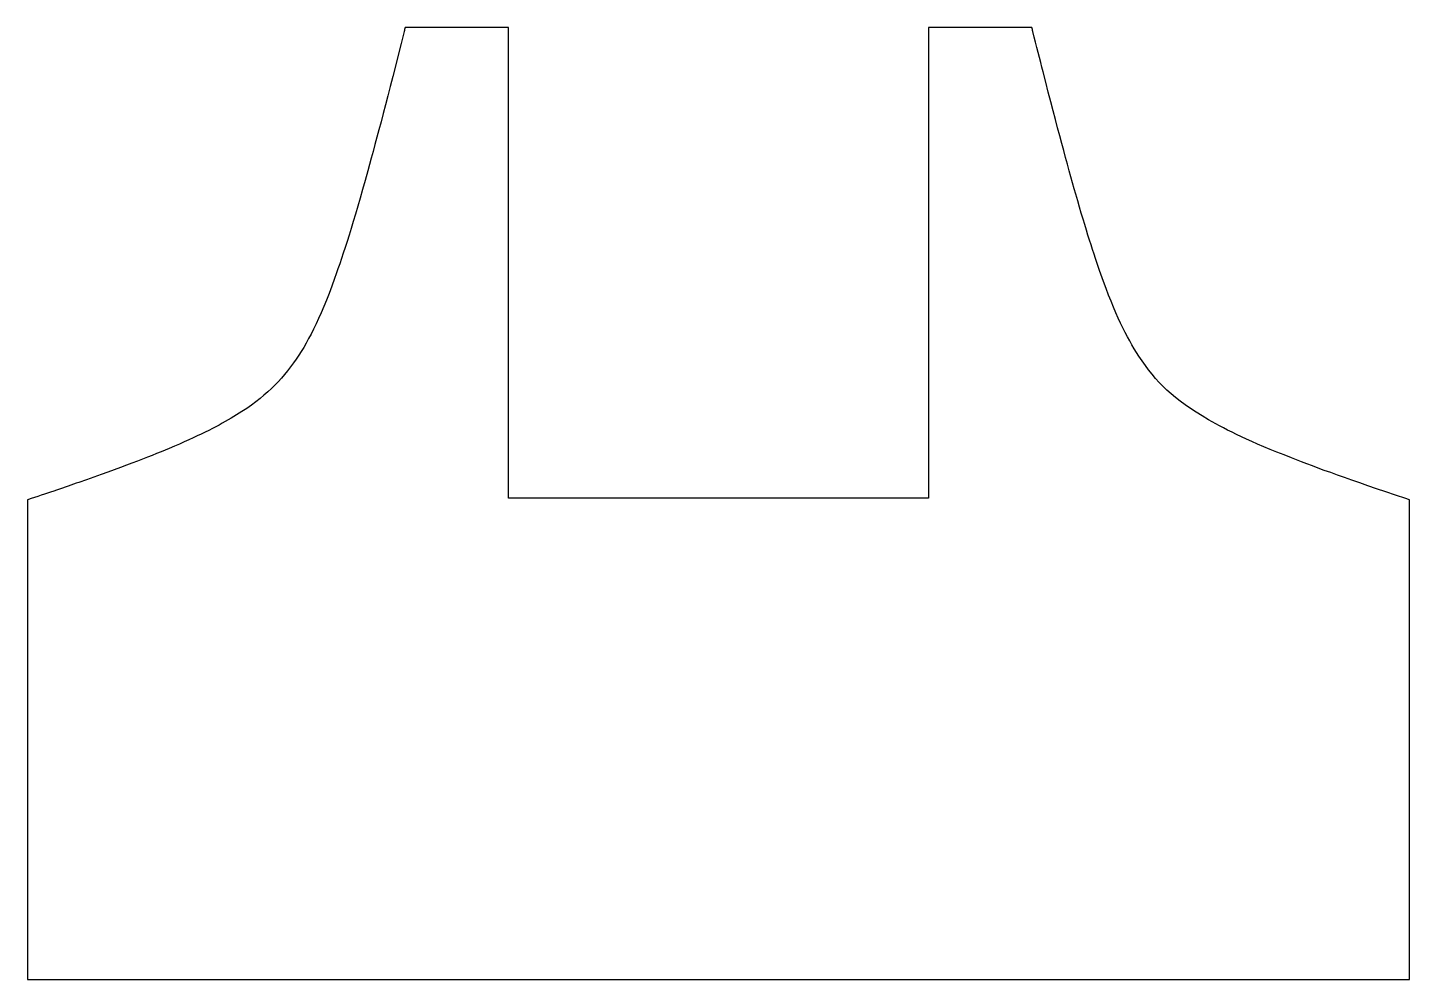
# Model space of a CAD drawing. Header units: millimetres. Extents: x -14.7 to 14.7, y -10.1 to 10.1.
import ezdxf

# ---------------------------------------------------------------- set-up
doc = ezdxf.new("R2010")
doc.units = ezdxf.units.MM
doc.layers.add('PERIMETER', color=5, linetype='CONTINUOUS')

msp = doc.modelspace()

# ---------------------------------------------------------------- linework, layer by layer
at = {"layer": 'PERIMETER'}
for p, q in [((-4.468, 10.11), (-6.663, 10.11)), ((-4.468, 0.11), (-4.468, 10.11)), ((6.663, 10.11), (4.468, 10.11)), ((4.468, 10.11), (4.468, 0.11)), ((-14.688, 0.079), (-14.688, -10.11)), ((4.468, 0.11), (-4.468, 0.11)), ((14.688, -10.11), (14.688, 0.079)), ((-14.688, -10.11), (-4.578, -10.11)), ((-4.578, -10.11), (0, -10.11)), ((0, -10.11), (4.578, -10.11)), ((4.578, -10.11), (14.688, -10.11))]:
    msp.add_line(p, q, dxfattribs=at)
for points, knots in [([(-6.663, 10.11), (-6.67, 10.082), (-6.677, 10.054), (-6.684, 10.027), (-7.034, 8.628), (-7.263, 7.764), (-7.456, 7.068), (-7.765, 5.953), (-7.973, 5.306), (-8.162, 4.782), (-8.485, 3.887), (-8.738, 3.403), (-9.035, 2.989), (-9.366, 2.526), (-9.72, 2.191), (-10.362, 1.812), (-10.683, 1.622), (-11.074, 1.424), (-11.676, 1.172), (-12.131, 0.982), (-12.694, 0.764), (-13.602, 0.448), (-13.894, 0.346), (-14.223, 0.234), (-14.612, 0.104), (-14.637, 0.096), (-14.663, 0.088), (-14.688, 0.079)], [-0.002399, -0.002399, -0.002399, -0.002399, 0, 0, 0, 0.120833, 0.120833, 0.120833, 0.314155, 0.314155, 0.314155, 0.644108, 0.644108, 0.644108, 1.01296, 1.01296, 1.01296, 1.197385, 1.197385, 1.197385, 1.336977, 1.336977, 1.336977, 1.381811, 1.381811, 1.381811, 1.384698, 1.384698, 1.384698, 1.384698]), ([(14.688, 0.079), (14.663, 0.088), (14.637, 0.096), (14.612, 0.104), (13.419, 0.502), (12.735, 0.752), (12.184, 0.967), (11.3, 1.312), (10.813, 1.551), (10.417, 1.78), (9.671, 2.211), (9.301, 2.577), (8.937, 3.132), (8.671, 3.537), (8.433, 4.018), (8.131, 4.869), (7.98, 5.294), (7.814, 5.812), (7.596, 6.57), (7.418, 7.193), (7.208, 7.963), (6.9, 9.172), (6.834, 9.432), (6.762, 9.715), (6.684, 10.027), (6.677, 10.054), (6.67, 10.082), (6.663, 10.11)], [-1.384698, -1.384698, -1.384698, -1.384698, -1.381811, -1.381811, -1.381811, -1.244298, -1.244298, -1.244298, -1.023269, -1.023269, -1.023269, -0.607203, -0.607203, -0.607203, -0.303601, -0.303601, -0.303601, -0.151801, -0.151801, -0.151801, -0.026919, -0.026919, -0.026919, 0, 0, 0, 0.002399, 0.002399, 0.002399, 0.002399])]:
    msp.add_open_spline(points, degree=3, knots=knots, dxfattribs=at)

doc.saveas('drawing.dxf')
